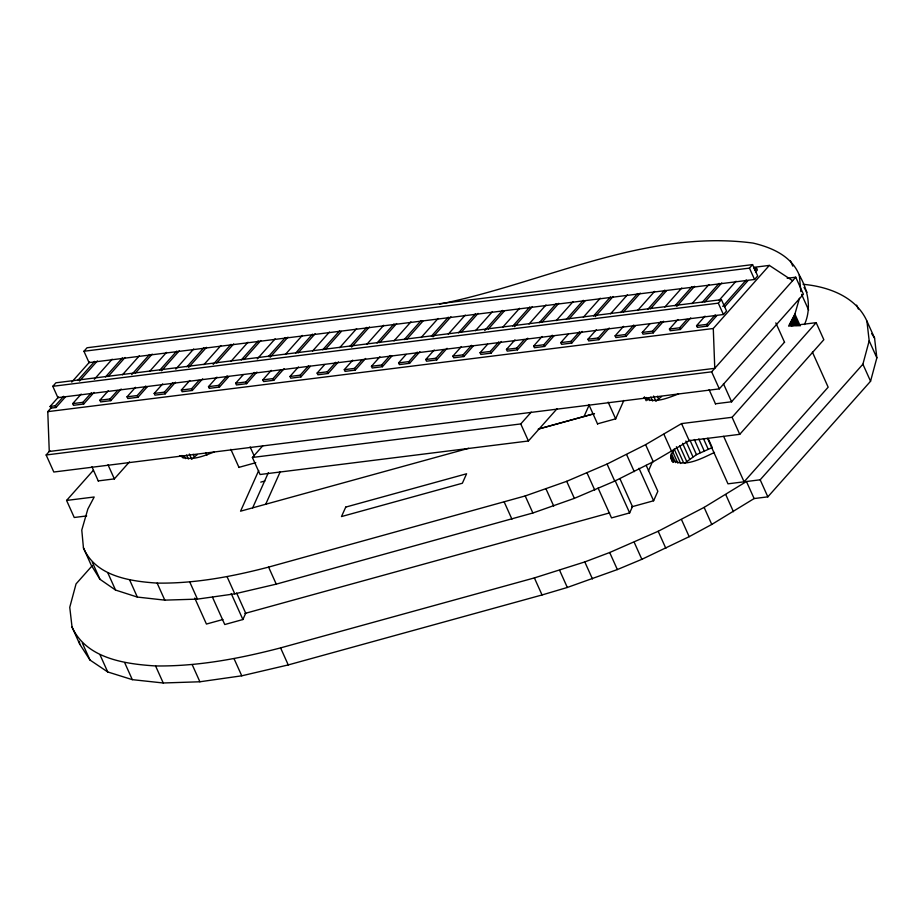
<?xml version="1.0" encoding="UTF-8"?>
<svg xmlns="http://www.w3.org/2000/svg" width="923" height="923" viewBox="0 0 923 923"><rect width="100%" height="100%" fill="white"/><g stroke="black" fill="none" stroke-linecap="round" stroke-linejoin="round"><path stroke-width="1.38" d="M672.152 461.385L670.721 455.385L674.194 449.063L680.678 463.496M92.288 565.626L76.044 583.913L69.756 607.311L72.04 627.063C86.381 658.56 124.824 663.995 155.572 665.945C197.937 666.498 239.738 658.549 280.58 647.888L534.382 577.913L584.801 561.922L609.688 552.508L658.18 531.279L704.111 507.396L746.453 481.518L760.183 479.798L862.901 364.204L869.189 340.806L866.905 321.054C855.933 296.537 828.127 286.557 803.056 284.296M72.04 627.063L79.701 644.116L89.981 660.037L107.714 671.944L132.312 679.651L163.233 682.985L199.899 681.774L241.757 675.809L288.241 664.929L542.043 594.966L567.322 587.466L617.349 569.56L641.854 559.315L689.181 536.678L711.771 524.437L754.126 498.558L767.844 496.851L870.562 381.245L876.85 357.847L874.566 338.095L866.905 321.054M86.67 515.934L74.244 517.491L66.583 500.439L94.192 496.989L87.858 509.011L81.778 530.079L83.439 547.881L91.1 564.934L99.972 579.298L115.548 590.062L137.331 597.066L164.802 600.135L197.453 599.119L234.777 593.847L276.254 584.144L532.871 512.992L574.36 498.362L614.73 481.102L653.265 461.708L689.204 440.652L739.75 434.329L823.835 339.71L816.174 322.658L788.577 326.107L794.899 314.097L799.456 298.291M804.464 324.55C811.825 308.374 808.04 290.064 799.33 275.216C791.669 256.086 771.893 247.491 753.087 243.084C645.315 228.742 542.562 283.592 439.486 304.152M258.717 470.534L240.568 511.18L468.665 448.301M252.648 507.846L268.351 472.691M265.709 504.246L280.246 471.699M212.509 597.25L224.762 624.536L242.899 619.529L245.714 613.218L236.634 593.016M584.04 416.492L589.278 404.77M623.856 400.444L615.641 418.846L597.516 423.842M598.092 488.036L611.522 517.907L629.648 512.911L632.463 506.6L619.979 478.818M648.431 470.845L652.538 461.638M631.644 506.831L653.611 500.774L657.845 491.301L646.169 465.33M52.807 386.31L55.922 382.803L721.428 299.652L726.539 311.016L723.424 314.524L57.907 397.675L52.807 386.31L718.313 303.159L721.428 299.652M83.947 351.259L87.062 347.752L752.568 264.601L757.679 275.965L754.564 279.473L89.058 362.624L83.947 351.259L749.453 268.108L752.568 264.601M65.395 396.925L55.991 407.505L50.892 408.139L50.13 406.432L58.587 396.913M71.752 382.099L89.612 362.001M792.626 280.707L769.344 265.409L713.283 328.496L714.771 368.323L49.265 451.474L47.777 411.646L51.573 407.366M50.13 406.432L55.23 405.797L63.687 396.279M77.786 380.403L94.711 361.366M79.493 381.049L97.353 360.951M94.031 392.402L83.681 404.043L73.482 405.312L72.721 403.616L81.178 394.086M94.342 379.284L112.202 359.174M72.721 403.616L82.92 402.336L91.377 392.817M105.487 376.942L122.401 357.905M108.129 376.538L125.055 357.489M787.181 278.273L795.741 277.2L803.402 294.252L719.317 388.871L53.811 472.022L46.15 454.981L49.969 450.678M121.178 389.01L110.841 400.651L100.642 401.92L99.88 400.224L108.337 390.694M122.436 374.83L139.361 355.782M99.88 400.224L110.079 398.944L117.602 390.487M131.701 374.611L149.561 354.513M135.289 373.146L152.203 354.097M147.403 386.679L138 397.259L127.801 398.528L127.039 396.821L135.496 387.302M149.595 371.438L166.521 352.39M127.039 396.821L137.227 395.552L145.696 386.033M159.794 370.158L176.72 351.121M161.502 370.804L179.362 350.705M175.497 382.226L165.159 393.867L154.96 395.136L154.187 393.429L162.656 383.91M175.82 369.096L193.68 348.998M66.583 500.439L93.338 470.326M154.187 393.429L164.386 392.16L172.855 382.641M186.954 366.766L203.879 347.717M188.661 367.412L206.521 347.313M202.656 378.834L192.307 390.475L182.119 391.744L181.346 390.037L189.815 380.518M203.914 364.643L220.839 345.606M181.346 390.037L191.546 388.768L199.068 380.299M213.167 364.435L231.027 344.325M216.755 362.958L233.681 343.921M129.485 461.869L114.36 478.887L98.253 480.906M228.869 376.492L219.466 387.072L209.267 388.352L208.506 386.645L216.963 377.126M231.073 361.251L247.987 342.214M208.506 386.645L218.705 385.376L227.162 375.846M241.272 359.982L258.186 340.933M243.914 359.566L260.84 340.529M256.963 372.05L246.626 383.68L236.426 384.96L235.665 383.253L243.187 374.784M257.286 358.92L275.146 338.822M235.665 383.253L245.864 381.984L254.321 372.454M268.42 356.59L285.345 337.541M270.127 357.236L287.988 337.137M284.122 368.658L273.785 380.288L263.586 381.568L262.824 379.861L271.281 370.342M285.38 354.467L302.306 335.43M262.824 379.861L273.012 378.592L280.534 370.123M295.579 353.197L312.505 334.149M298.233 352.782L315.147 333.734M310.347 366.316L300.944 376.896L290.745 378.176L289.972 376.469L298.441 366.95M312.539 351.075L329.465 332.026M289.972 376.469L300.171 375.188L308.64 365.67M322.738 349.805L339.664 330.757M325.381 349.39L341.372 331.403M338.441 361.862L328.103 373.503L317.904 374.784L317.131 373.077L324.654 364.608M339.699 347.683L356.624 328.634M317.131 373.077L327.33 371.796L335.787 362.278M349.898 346.413L366.823 327.365M556.996 408.82L528.418 440.986L260.067 474.514L252.406 457.462L262.882 445.671M351.605 347.06L369.465 326.95M365.6 358.47L355.251 370.111L345.052 371.381L344.291 369.685L352.748 360.155M366.858 344.291L383.783 325.242M344.291 369.685L354.49 368.404L362.012 359.947M377.057 343.01L393.971 323.973M379.699 342.606L396.625 323.558M391.814 356.14L382.41 366.719L372.211 367.989L371.45 366.293L379.907 356.763M394.017 340.899L410.931 321.85M371.45 366.293L381.649 365.012L390.106 355.493M404.205 339.618L421.13 320.581M406.858 339.214L422.838 321.227M419.907 351.686L409.57 363.327L399.371 364.597L398.609 362.889L406.132 354.432M421.165 337.506L438.09 318.458M398.609 362.889L408.808 361.62L417.265 352.101M431.364 336.226L448.29 317.189M433.072 336.872L450.932 316.774M447.067 348.294L436.729 359.935L426.53 361.205L425.768 359.497L434.225 349.979M448.324 334.114L465.25 315.066M425.768 359.497L435.956 358.228L443.478 349.759M458.523 332.834L475.449 313.797M461.165 332.418L478.091 313.382M473.28 345.963L463.888 356.543L453.689 357.812L452.916 356.105L461.385 346.587M475.483 330.711L492.409 311.674M452.916 356.105L463.115 354.836L471.584 345.317M484.737 330.503L502.608 310.393M488.325 329.026L504.304 311.039M501.385 341.51L491.036 353.151L480.848 354.42L480.075 352.713L487.598 344.256M502.643 327.319L519.568 308.282M480.075 352.713L490.275 351.444L498.732 341.914M512.842 326.05L529.756 307.001M514.549 326.696L532.409 306.598M527.783 338.21L517.445 349.852L507.246 351.121L506.485 349.413L514.942 339.895M529.041 324.019L545.966 304.982M506.485 349.413L516.684 348.144L524.206 339.676M539.24 322.75L556.165 303.702M541.893 322.335L558.807 303.298M554.008 335.868L544.605 346.448L534.405 347.729L533.644 346.021L542.101 336.503M556.2 320.627L573.125 301.59M533.644 346.021L543.832 344.752L552.3 335.222M566.399 319.358L583.324 300.31M569.053 318.943L585.032 300.956M582.101 331.426L571.764 343.056L561.565 344.337L560.792 342.629L568.314 334.161M583.359 317.235L600.285 298.198M560.792 342.629L570.991 341.36L579.459 331.83M593.558 315.966L610.484 296.918M595.266 316.612L613.126 296.514M609.261 328.034L598.912 339.664L588.724 340.945L587.951 339.237L596.42 329.719M610.518 313.843L627.444 294.806M252.406 457.462L520.757 423.934L531.233 412.143M587.951 339.237L598.15 337.968L605.673 329.499M620.717 312.574L637.643 293.526M623.36 312.159L640.285 293.11M635.474 325.692L626.071 336.272L615.872 337.553L615.11 335.845L623.567 326.327M637.678 310.451L654.592 291.403M615.11 335.845L625.309 334.564L633.766 325.046M647.877 309.182L664.791 290.134M650.519 308.767L666.498 290.78M663.568 321.239L653.23 332.88L643.031 334.161L642.27 332.453L649.792 323.985M664.837 307.059L681.751 288.011M642.27 332.453L652.469 331.172L660.926 321.654M675.025 305.79L691.95 286.741M676.732 306.436L694.592 286.326M690.727 317.847L680.389 329.488L670.19 330.757L669.429 329.061L677.886 319.531M691.985 303.667L708.91 284.619M669.429 329.061L679.628 327.78L687.139 319.323M702.184 302.386L719.109 283.349M704.837 301.983L721.751 282.934M716.952 315.516L707.549 326.096L697.35 327.365L696.577 325.669L705.045 316.139M719.144 300.275L736.069 281.227M696.577 325.669L706.776 324.388L715.244 314.87M722.767 306.401L746.269 279.957M754.726 270.427L756.606 268.316L757.368 270.024L755.499 272.135M724.463 307.047L747.976 280.604M46.15 454.981L711.656 371.831L795.741 277.2M784.504 342.202L731.558 401.77L715.463 403.789M83.439 547.881C95.554 576.229 129.878 581.305 157.141 583.094C194.915 583.682 232.181 576.598 268.593 567.103L525.21 495.939L566.699 481.31L607.069 464.05L645.604 444.655L681.543 423.599L732.089 417.288L816.174 322.658M707.549 438.356L727.982 483.825L744.088 481.806L828.162 387.187L812.402 352.113M197.314 454.554L191.696 459.262L189.342 454.012M661.56 396.544L655.941 401.251L653.588 396.013M684.912 462.977L696.473 454.647L712.221 447.574L708.091 438.402M714.494 452.455C702.011 458.177 683.32 468.988 670.975 458.766M214.309 451.947C203.729 455.835 190.196 462.146 179.535 455.627M678.555 393.936C667.975 397.836 654.442 404.147 643.781 397.617M238.942 467.361L255.775 462.711M260.771 482.129L264.878 480.998M539.24 428.803L594.354 413.654M538.167 429.137L594.493 413.608M222.916 619.506L206.429 624.052L194.753 598.069M244.883 613.449L609.665 512.888M753.63 267.37L769.344 265.409M754.056 268.639L756.606 268.316M47.777 411.646L713.283 328.496M871.635 333.549L874.566 338.095M804.025 287.48L806.99 292.268M856.625 305.132L858.39 309.067M869.189 340.806L876.85 357.847M862.901 364.204L870.562 381.245M790.457 260.851L792.811 266.101M801.568 294.333L808.64 310.07M794.899 314.097L800.206 325.888M794.299 315.412L799.006 325.9M793.665 316.739L797.795 325.911M793.007 318.066L796.549 325.934M792.326 319.393L795.28 325.957M791.622 320.731L793.976 325.981M790.896 322.069L792.661 326.004M790.146 323.419L791.323 326.038M775.816 322.877L784.573 342.364M749.453 268.108L754.564 279.473M718.313 303.159L723.424 314.524M706.776 324.388L707.549 326.096M723.459 383.749L731.639 401.943M711.656 371.831L719.317 388.871M732.089 417.288L739.75 434.329M760.183 479.798L767.844 496.851M709.106 389.668L715.533 403.951M679.628 327.78L680.389 329.488M746.453 481.518L754.126 498.558M723.655 436.348L744.088 481.806M703.43 438.563L708.149 449.063M652.469 331.172L653.23 332.88M725.79 494.659L733.45 511.711M698.826 438.944L704.134 450.747M694.327 439.51L700.222 452.616M689.989 440.225L696.473 454.647M681.543 423.599L689.204 440.652M685.858 441.067L692.931 456.804M682.582 443.317L689.654 459.054M657.395 396.255L658.572 398.874M679.593 445.647L686.666 461.385M704.111 507.396L711.771 524.437M676.374 446.72L683.447 462.458M625.309 334.564L626.071 336.272M650.819 397.052L652.584 400.986M648.557 397.975L649.734 400.605M672.521 451.312L677.828 463.115M663.937 434.306L671.598 451.359M646.215 397.467L647.392 400.097M671.367 453.424L675.486 462.608M644.392 396.809L646.158 400.744M670.721 455.385L673.663 461.95M670.583 457.173L672.948 462.423M681.52 519.626L689.181 536.678M598.15 337.968L598.912 339.664M645.604 444.655L653.265 461.708M639.016 468.296L653.611 500.774M608.13 402.128L615.722 419.007M626.613 454.589L634.274 471.641M658.18 531.279L665.841 548.331M570.991 341.36L571.764 343.056M588.828 404.528L597.585 424.003M615.053 480.445L629.648 512.911M607.069 464.05L614.73 481.102M634.193 542.263L641.854 559.315M543.832 344.752L544.605 346.448M587.074 472.98L594.735 490.032M609.688 552.508L617.349 569.56M516.684 348.144L517.445 349.852M566.699 481.31L574.36 498.362M490.275 351.444L491.036 353.151M584.801 561.922L592.462 578.963M520.757 423.934L528.418 440.986M546.047 488.982L553.708 506.035M463.115 354.836L463.888 356.543M559.661 570.414L567.322 587.466M525.21 495.939L532.871 512.992M504.27 502.124L511.93 519.176M435.956 358.228L436.729 359.935M534.382 577.913L542.043 594.966M408.808 361.62L409.57 363.327M381.649 365.012L382.41 366.719M354.49 368.404L355.251 370.111M327.33 371.796L328.103 373.503M300.171 375.188L300.944 376.896M273.012 378.592L273.785 380.288M245.864 381.984L246.626 383.68M250.133 446.94L254.229 456.031M218.705 385.376L219.466 387.072M230.842 449.339L239.011 467.523M191.546 388.768L192.307 390.475M268.593 567.103L276.254 584.144M205.702 452.605L206.879 455.212M280.58 647.888L288.241 664.929M193.149 454.254L194.326 456.885M164.386 392.16L165.159 393.867M186.573 455.051L188.338 458.985M184.312 455.985L185.488 458.604M181.969 455.477L183.146 458.096M227.116 576.794L234.777 593.847M231.223 593.558L242.899 619.529M137.227 395.552L138 397.259M234.096 658.768L241.757 675.809M110.079 398.944L110.841 400.651M189.792 582.067L197.453 599.119M82.92 402.336L83.681 404.043M108.003 464.765L114.429 479.06M157.141 583.094L164.802 600.135M192.238 664.722L199.899 681.774M91.908 466.773L98.323 481.068M55.23 405.797L55.991 407.505M129.67 580.013L137.331 597.066M155.572 665.945L163.233 682.985M107.887 573.01L115.548 590.062M92.312 562.245L99.972 579.298M124.651 662.61L132.312 679.651M100.053 654.892L107.714 671.944M82.32 642.985L89.981 660.037M79.378 641.289L79.701 644.116M799.33 275.216L800.852 291.645M345.733 507.096L341.498 516.557L462.365 483.237L466.588 473.776L345.721 507.096"/></g></svg>
